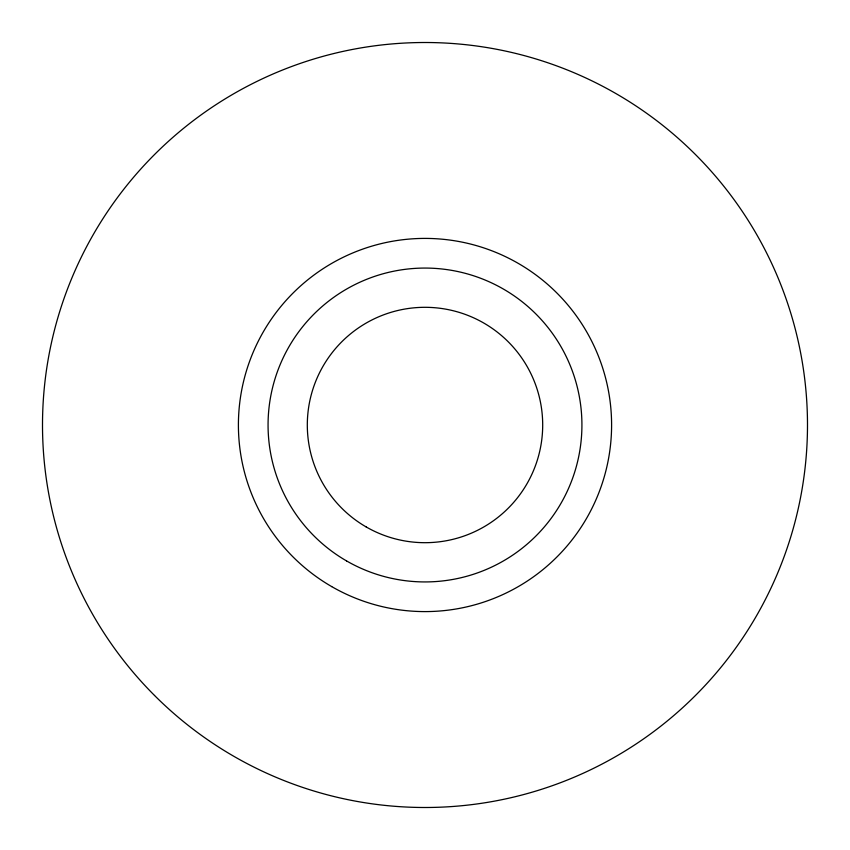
<?xml version="1.0" encoding="UTF-8"?>
<svg xmlns="http://www.w3.org/2000/svg" width="850" height="850" viewBox="0 0 850 850"><rect width="100%" height="100%" fill="white"/><g stroke="black" fill="none" stroke-linecap="round" stroke-linejoin="round"><path stroke-width="1.27" d="M366.159 526.926A117.693 117.693 0 0 0 542.693 425A117.693 117.693 0 0 0 366.159 323.074A117.693 117.693 0 0 0 366.159 526.926M346.534 560.904A156.921 156.921 0 0 0 581.921 425A156.921 156.921 0 0 0 346.534 289.096A156.921 156.921 0 0 0 346.534 560.904M154.53 695.47A382.5 382.5 0 0 0 794.463 523.993A382.5 382.5 0 0 0 326.007 55.537A382.5 382.5 0 0 0 154.53 695.47M331.702 586.596A186.596 186.596 0 0 0 611.596 425A186.596 186.596 0 0 0 331.702 263.404A186.596 186.596 0 0 0 331.702 586.596"/></g></svg>
